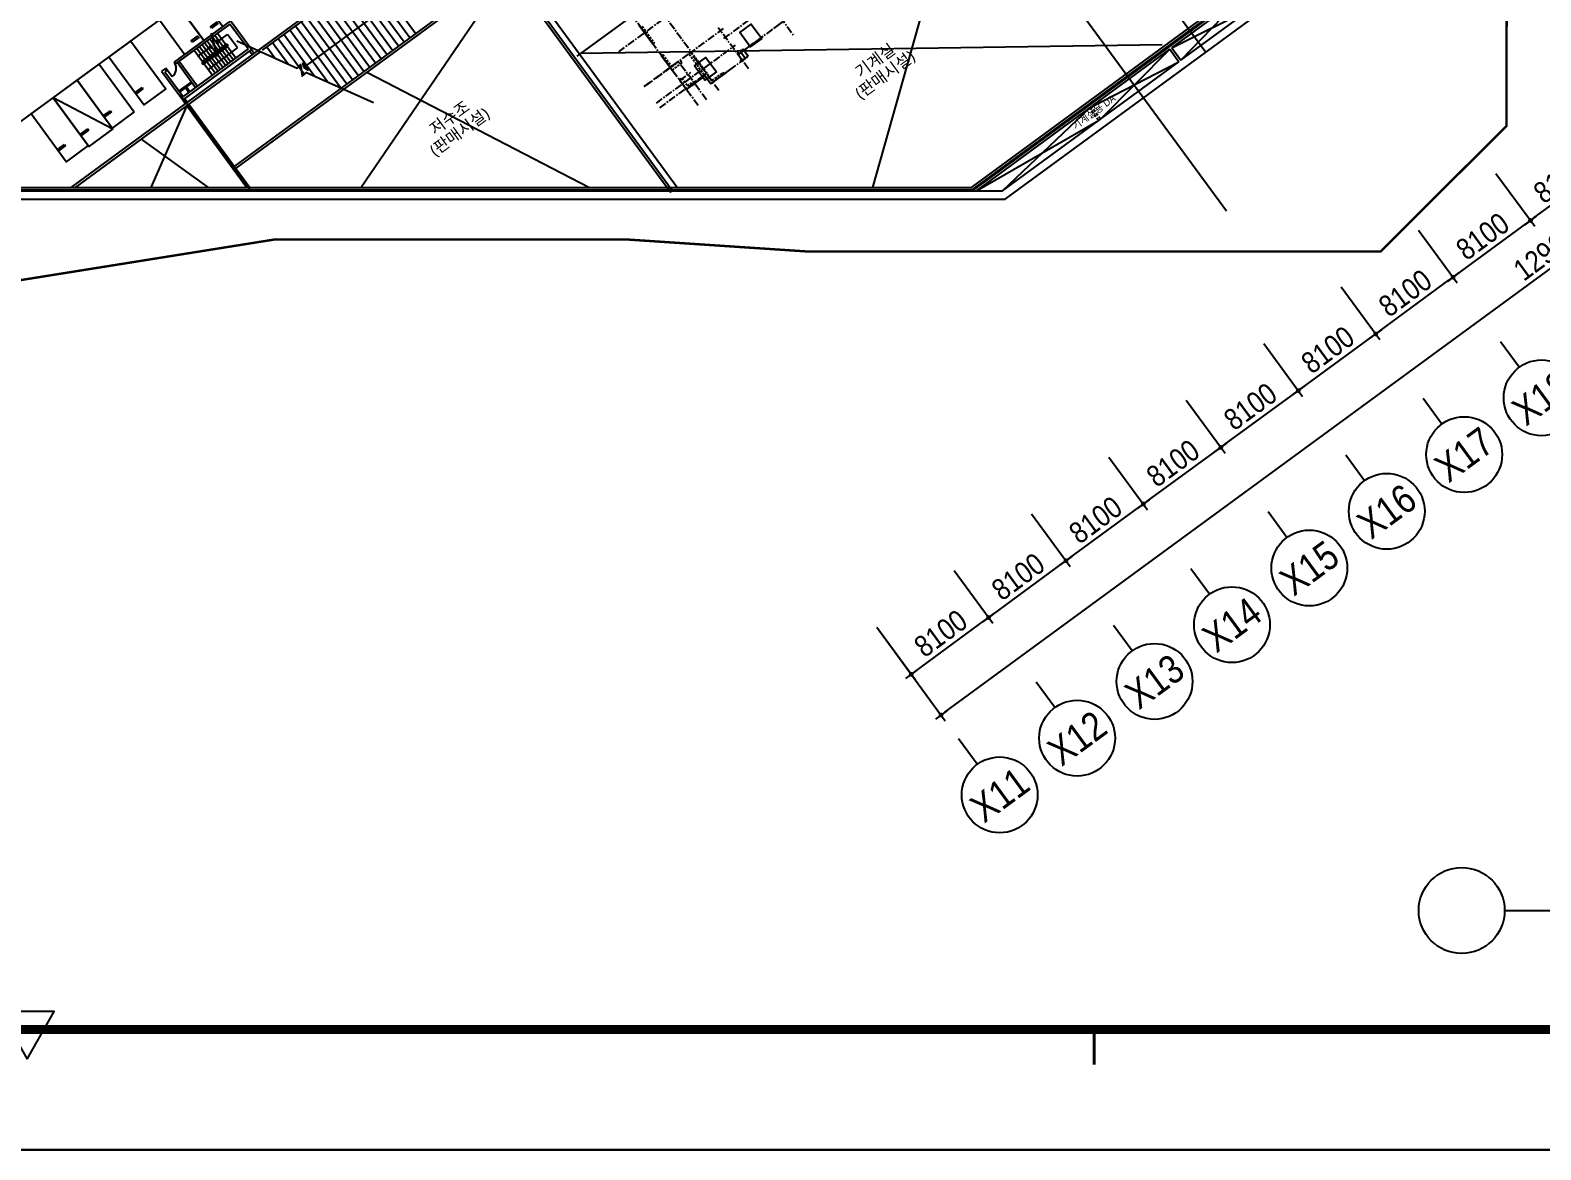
# Model space of a CAD drawing. Header units: millimetres. Extents: x 75184266 to 76346726, y -35077925 to -33679385.
# Drawn here: x 75433953 to 75561417, y -34721517 to -34626983 of the extents above; entities that cross this region are included whole.
import ezdxf
from ezdxf.enums import TextEntityAlignment as Align

# ---------------------------------------------------------------- set-up
doc = ezdxf.new("R2010")
doc.units = ezdxf.units.MM
doc.header["$LTSCALE"] = 50
doc.header["$MEASUREMENT"] = 0
doc.header["$PDMODE"] = 1
doc.header["$PDSIZE"] = -3
for name, pattern in [('CENTER', [2, 1.25, -0.25, 0.25, -0.25]), ('HIDDEN2', [0.1875, 0.125, -0.0625]), ('PHANTOM2', [1.25, 0.625, -0.125, 0.125, -0.125, 0.125, -0.125]), ('XR-지하3층$0$CENTER2', [1.125, 0.75, -0.125, 0.125, -0.125]), ('XR-지하3층$0$H', [1.3, 0.8, -0.5]), ('XR-지하3층$0$HIDDEN', [0.375, 0.25, -0.125])]:
    doc.linetypes.add(name, pattern=pattern)
doc.layers.get('0').update_dxf_attribs({"linetype": 'CONTINUOUS'})
doc.layers.get('Defpoints').update_dxf_attribs({"color": 51, "linetype": 'CONTINUOUS'})
for name, color, linetype in [('AZ-LINE', 3, 'CONTINUOUS'), ('CEN', 1, 'CENTER'), ('XR-지하3층$0$0-L-FUR', 32, 'XR-지하3층$0$CENTER2'), ('XR-지하3층$0$A-주차', 9, 'CONTINUOUS'), ('XR-지하3층$0$AA-AXIS-BUB1', 3, 'CONTINUOUS'), ('XR-지하3층$0$CON', 2, 'CONTINUOUS'), ('XR-지하3층$0$str', 4, 'CONTINUOUS'), ('XR-지하3층$0$일반주차', 8, 'CONTINUOUS'), ('XR-지하3층$0$확장형주차', 8, 'CONTINUOUS'), ('Y-TEX', 3, 'CONTINUOUS')]:
    doc.layers.add(name, color=color, linetype=linetype)
doc.layers.add('XR-기준층$0$XR-지하3층$0$DEFPOINT', color=142, linetype='CONTINUOUS', plot=False)
doc.layers.add('건축', color=8, linetype='CONTINUOUS', plot=False)
doc.styles.add('XR-지하3층$0$20110829_평면도_면적조정$0$돋움', font='')
doc.styles.add('XR-지하3층$0$돋움', font='', dxfattribs={"width": 0.9})
doc.styles.add('XR-지하3층$0$맑은고딕', font='')
doc.styles.get('XR-지하3층$0$20110829_평면도_면적조정$0$돋움').set_extended_font_data('Dotum')
doc.styles.get('XR-지하3층$0$돋움').set_extended_font_data('Dotum')
doc.styles.get('XR-지하3층$0$맑은고딕').set_extended_font_data('Malgun Gothic')
doc.dimstyles.new('XR-지하3층$0$20110829_평면도_면적조정$0$std_style', dxfattribs={"dimscale": 400, "dimtxt": 3, "dimasz": 1, "dimexe": 1.5, "dimexo": 2, "dimgap": 1, "dimtad": 1, "dimtoh": 1, "dimdec": 0, "dimzin": 0, "dimdsep": 46, "dimtxsty": 'XR-지하3층$0$돋움', "dimblk": 'XR-지하3층$0$20110829_평면도_면적조정$0$01420DDOT01', "dimblk1": 'XR-지하3층$0$20110829_평면도_면적조정$0$01420DDOT01', "dimblk2": 'XR-지하3층$0$20110829_평면도_면적조정$0$01420DDOT01', "dimcen": 2.5, "dimdle": 8, "dimclrd": 256, "dimclre": 256, "dimclrt": 256, "dimadec": 0, "dimazin": 0, "dimtfac": 1, "dimtdec": 0, "dimtix": 1, "dimtmove": 2, "dimatfit": 3, "dimldrblk": 'XR-지하3층$0$20110829_평면도_면적조정$0$_ClosedBlank', "dimfxl": 1, "dimtolj": 1, "dimtzin": 0, "dimlwd": -1, "dimlwe": -1, "dimarcsym": 0})

# ---------------------------------------------------------------- blocks, each defined once
blk = doc.blocks.new('XR-지하3층$0$일반형 주차')
at = {"layer": 'XR-지하3층$0$일반주차'}
for p, q in [((750, 3865), (0, 3865)), ((750, 3735), (750, 3865)), ((0, 3735), (750, 3735))]:
    blk.add_line(p, q, dxfattribs=at)
blk.add_lwpolyline([(2300, 5000), (0, 5000), (0, 0), (2300, 0)], close=True, dxfattribs=at)
for centre in [(238, 3800), (563, 3800)]:
    blk.add_circle(centre, 17.5, dxfattribs=at)
blk = doc.blocks.new('XR-지하3층$0$ARROWX')
blk.add_lwpolyline([(-0.2, -0.5), (-0.29, -0.46), (-0.11, 0), (-0.29, 0.46), (-0.2, 0.5), (0, 0)], close=True)
for points in [[(-0.2, 0.5), (-0.29, 0.46), (0, 0), (-0.11, 0)], [(0, 0), (-0.11, 0), (-0.2, -0.5), (-0.29, -0.46)]]:
    blk.add_solid(points)
blk = doc.blocks.new('XR-지하3층$0$확장형 주차')
at = {"layer": 'XR-지하3층$0$확장형주차', "color": 7}
for p, q in [((0, 3965), (800, 3965)), ((0, 3835), (800, 3835)), ((800, 3835), (800, 3965))]:
    blk.add_line(p, q, dxfattribs=at)
blk.add_lwpolyline([(2500, 5100), (0, 0)], dxfattribs=at)
blk.add_lwpolyline([(2500, 5091), (0, 5091), (0, -9), (2500, -9)], close=True, dxfattribs=at)
for centre in [(238, 3900), (613, 3900)]:
    blk.add_circle(centre, 17.5, dxfattribs=at)
blk = doc.blocks.new('XR-지하3층$0$A$C704D163C')
at = {"layer": 'XR-지하3층$0$0-L-FUR', "linetype": 'Continuous'}
for p, q in [((0, 0), (-222, 0, 0)), ((0, -1060, 0), (-222, -1060, 0))]:
    blk.add_line(p, q, dxfattribs=at)
at = {"layer": 'XR-지하3층$0$0-L-FUR', "linetype": 'Continuous', "extrusion": (5.41769e-10, 1.28697e-08, 1)}
for p, q in [((-200, 0, 0), (0, 0)), ((0, 0), (0, -60, 0)), ((-200, -60, 0), (-200, 0, 0)), ((-100, -60, 0), (0, -60, 0))]:
    blk.add_line(p, q, dxfattribs=at)
at = {"layer": 'XR-지하3층$0$0-L-FUR', "color": 6, "linetype": 'Continuous', "extrusion": (5.41769e-10, 1.28697e-08, 1)}
blk.add_line((-100, -60, 0), (-1000, -60, 0), dxfattribs=at)
at = {"layer": 'XR-지하3층$0$0-L-FUR', "linetype": 'Continuous', "extrusion": (5.41769e-10, -1.16938e-08, 1)}
for p, q in [((-200, -1000, 0), (-200, -1060, 0)), ((-200, -1000, 0), (0, -1000, 0)), ((-200, -1060, 0), (0, -1060, 0)), ((0, -1060, 0), (0, -1000, 0))]:
    blk.add_line(p, q, dxfattribs=at)
at = {"layer": 'XR-지하3층$0$0-L-FUR', "color": 5, "linetype": 'Continuous', "extrusion": (5.41769e-10, 1.28697e-08, 1)}
blk.add_arc((-28, -30), 973, 181.75893, 265.75034, dxfattribs=at)
blk = doc.blocks.new('XR-지하3층$0$A$C7F731663')
at = {"layer": 'XR-지하3층$0$CON', "extrusion": (2.1973e-06, 2.1976e-06, 1)}
for p, q in [((1014, 3526, 0), (-3700, 69, 0)), ((971, 3247, 0), (-3581, -92, 0)), ((2509, 1151, 0), (971, 3247, 0)), ((2788, 1108, 0), (1014, 3526, 0)), ((-3302, 113, 0), (-1765, -1984, 0)), ((-4469, -495, 0), (-4792, -732, 0)), ((-4792, -732, 0), (-3017, -3151, 0)), ((-4351, -656, 0), (-4512, -775, 0)), ((-4512, -775, 0), (-2974, -2871, 0)), ((-3464, -6, 0), (-1926, -2102, 0)), ((-2786, -2113, 0), (-2490, -2516, 0)), ((-2705, -2054, 0), (-2410, -2457, 0))]:
    blk.add_line(p, q, dxfattribs=at)
at = {"layer": 'XR-지하3층$0$CON', "extrusion": (2.75612e-06, 1.43576e-06, 1), "elevation": 0}
for points in [[(-3581, -92), (-3700, 69)], [(-4351, -656), (-4469, -495)]]:
    blk.add_lwpolyline(points, dxfattribs=at)
at = {"layer": 'XR-지하3층$0$CON', "extrusion": (2.1973e-06, 2.1976e-06, 1), "elevation": 0}
for points in [[(2788, 1108), (-3017, -3151)], [(2509, 1151), (-2974, -2871)], [(-2281, -1619), (-3329, -2388)], [(-2222, -1699), (-3270, -2468)]]:
    blk.add_lwpolyline(points, dxfattribs=at)
at = {"layer": 'XR-지하3층$0$str', "color": 252, "extrusion": (2.1973e-06, 2.1976e-06, 1)}
for p, q in [((-1686, 563, 0), (-597, 1362, 0)), ((-1601, 1360, 0), (-900, 405, 0)), ((-1383, 1520, 0), (-682, 565, 0)), ((-1336, 86, 0), (624, 1523, 0)), ((665, 1466, 0), (-1294, 29, 0)), ((-1276, 5, 0), (683, 1442, 0)), ((-1259, -19, 0), (701, 1418, 0)), ((718, 1394, 0), (-1241, -43, 0)), ((-1200, -100, 0), (760, 1337, 0)), ((-1166, 1680, 0), (-465, 724, 0)), ((-948, 1840, 0), (-247, 884, 0)), ((-730, 1999, 0), (-29, 1044, 0)), ((-512, 2159, 0), (188, 1203, 0)), ((-295, 2319, 0), (406, 1363, 0)), ((-162, 1681, 0), (777, 2370, 0)), ((-77, 2478, 0), (624, 1523, 0)), ((465, 1282, 0), (447, 1307, 0)), ((683, 1442, 0), (665, 1466, 0)), ((701, 1418, 0), (683, 1442, 0)), ((718, 1394, 0), (701, 1418, 0)), ((1461, 382, 0), (760, 1337, 0)), ((1614, 1229, 0), (777, 2370, 0)), ((-2036, 1041, 0), (-1336, 86, 0)), ((-1819, 1201, 0), (-1118, 245, 0)), ((-1276, 5, 0), (-1294, 29, 0)), ((-1259, -19, 0), (-1276, 5, 0)), ((-1059, 165, 0), (-1076, 189, 0)), ((-1023, 116, 0), (-1041, 140, 0)), ((-281, -896, 0), (-982, 60, 0)), ((-841, 324, 0), (-859, 348, 0)), ((-849, -578, 0), (1614, 1229, 0)), ((-806, 276, 0), (-823, 300, 0)), ((-63, -736, 0), (-764, 219, 0)), ((-623, 484, 0), (-641, 508, 0)), ((-588, 436, 0), (-606, 460, 0)), ((154, -576, 0), (-546, 379, 0)), ((-406, 644, 0), (-423, 668, 0)), ((-370, 595, 0), (-388, 619, 0)), ((372, -417, 0), (-329, 539, 0)), ((-188, 803, 0), (-206, 828, 0)), ((-152, 755, 0), (-170, 779, 0)), ((590, -257, 0), (-111, 699, 0)), ((30, 963, 0), (12, 987, 0)), ((65, 915, 0), (48, 939, 0)), ((808, -97, 0), (107, 858, 0)), ((248, 1123, 0), (230, 1147, 0)), ((283, 1074, 0), (265, 1099, 0)), ((1025, 62, 0), (324, 1018, 0)), ((501, 1234, 0), (483, 1258, 0)), ((1243, 222, 0), (542, 1178, 0)), ((-1259, -19, 0), (-1241, -43, 0)), ((-1200, -100, 0), (-499, -1055, 0))]:
    blk.add_line(p, q, dxfattribs=at)
at = {"layer": 'XR-지하3층$0$str', "color": 252, "extrusion": (2.19665e-06, 2.19761e-06, 1), "elevation": 0}
for points in [[(-724, 1418), (-597, 1362), (-582, 1224), (-616, 1220), (-629, 1338), (-738, 1387)], [(-178, 1819), (-162, 1681), (-35, 1625), (-22, 1656), (-130, 1705), (-144, 1822)]]:
    blk.add_lwpolyline(points, close=True, dxfattribs=at)
blk.add_lwpolyline([(-622, 2512), (-394, 1573), (-326, 1567), (-434, 1476), (-366, 1470), (-154, 518)], dxfattribs=at)
at = {"layer": 'XR-지하3층$0$str', "color": 252, "extrusion": (2.1973e-06, 2.1976e-06, 1)}
for centre in [(-1686, 563, 0), (-1686, 563, 0), (-849, -578, 0), (-849, -578, 0)]:
    blk.add_circle(centre, 30, dxfattribs=at)
at = {"layer": 'XR-지하3층$0$str', "color": 252}
blk.add_arc((692, 1430, 0), 115, 306.26019, 126.26019, dxfattribs=at)
at = {"layer": 'XR-지하3층$0$str', "color": 252, "extrusion": (2.1973e-06, 2.1976e-06, 1)}
for centre, radius, start, end in [((692, 1430, 0), 45, 306.26019, 126.26019), ((-1268, -7, 0), 115, 126.26019, 306.26019), ((-1268, -7, 0), 45, 126.26019, 306.26019)]:
    blk.add_arc(centre, radius, start, end, dxfattribs=at)
at = {"color": 3, "extrusion": (-0.000109102, -7.81947e-05, -1), "xscale": -0.9000000000216765, "yscale": 0.9000000000216768, "zscale": -0.9000000000216765, "rotation": 233.7416829207151}
blk.add_blockref('XR-지하3층$0$A$C704D163C', (4469, -495, 1), dxfattribs=at)
blk = doc.blocks.new('XR-지하3층$0$A$C73B52ADF')
at = {"layer": 'XR-지하3층$0$A-주차', "elevation": 0}
for points in [[(-2038, 2466), (-38, 2466), (-38, -1134), (-2038, -1134)], [(-1166, 2021), (-1166, 1871), (-1832, 1871), (-1832, 2021)]]:
    blk.add_lwpolyline(points, close=True, dxfattribs=at)
blk = doc.blocks.new('바탕폼')
at = {"layer": 'AZ-LINE', "ltscale": 10}
blk.add_lwpolyline([(841, 594.71), (0, 594.71), (0, 0), (841, 0)], close=True, dxfattribs=at)
at = {"layer": 'AZ-LINE', "const_width": 1.5}
blk.add_lwpolyline([(20, 574.35), (20, 20.35), (821, 20.35), (821, 574.35)], close=True, dxfattribs=at)
at = {"layer": 'AZ-LINE'}
blk.add_lwpolyline([(380.5, 15.35), (385.1, 23.36), (375.9, 23.36)], close=True, dxfattribs=at)
at = {"layer": 'AZ-LINE', "ltscale": 10, "const_width": 0.5}
blk.add_lwpolyline([(560.78, 20.42), (560.78, 14.42)], dxfattribs=at)
blk = doc.blocks.new('XR-지하3층$0$20110829_평면도_면적조정$0$01420DDOT01')
blk.add_line((-1.5, 0), (1.5, 0))
at = {"const_width": 0.5}
blk.add_lwpolyline([(-0.25, 0, 1), (0.25, 0, 1)], format="xyb", close=True, dxfattribs=at)
blk = doc.blocks.new('*D303')
at = {"layer": 'Defpoints', "color": 0, "transparency": 16777216}
for p in [(75609424, -34600115, 0), (75615333, -34608175), (75504905, -34676743, 0)]:
    blk.add_point(p, dxfattribs=at)
at = {"layer": '건축'}
for p, q in [((75609898, -34600760), (75615688, -34608658)), ((75511137, -34684566), (75615011, -34608411)), ((75505378, -34677388), (75511169, -34685287))]:
    blk.add_line(p, q, dxfattribs=at)
at = {"layer": '건축', "xscale": 400, "yscale": 400, "zscale": 400}
for p, rotation in [((75615333, -34608175), 36.24693456144445), ((75510814, -34684803), 216.2469345614445)]:
    blk.add_blockref('XR-지하3층$0$20110829_평면도_면적조정$0$01420DDOT01', p, dxfattribs=dict(at, rotation=rotation))
at = {"layer": '건축', "insert": (75562304, -34645439), "char_height": 1800, "attachment_point": 5, "rotation": 36.24693, "style": 'XR-지하3층$0$돋움'}
blk.add_mtext('\\A1;129600', dxfattribs=at)
blk = doc.blocks.new('XR-지하3층$0$20110829_평면도_면적조정$0$_ClosedBlank')
at = {"color": 0, "linetype": 'ByBlock', "lineweight": -2}
for p, q in [((-1, 0.17), (0, 0)), ((-1, 0.17), (-1, -0.17)), ((0, 0), (-1, -0.17))]:
    blk.add_line(p, q, dxfattribs=at)
blk = doc.blocks.new('*D304')
at = {"layer": 'Defpoints', "color": 0, "transparency": 16777216}
for p in [(75511438, -34671954, 0), (75504905, -34676743, 0), (75514824, -34676572)]:
    blk.add_point(p, dxfattribs=at)
at = {"layer": '건축'}
for p, q in [((75511911, -34672599), (75515178, -34677056)), ((75508614, -34681125), (75514501, -34676809)), ((75505378, -34677388), (75508646, -34681846))]:
    blk.add_line(p, q, dxfattribs=at)
at = {"layer": '건축', "xscale": 400, "yscale": 400, "zscale": 400}
for p, rotation in [((75514824, -34676572), 36.24693456144445), ((75508291, -34681362), 216.2469345614445)]:
    blk.add_blockref('XR-지하3층$0$20110829_평면도_면적조정$0$01420DDOT01', p, dxfattribs=dict(at, rotation=rotation))
at = {"layer": '건축', "insert": (75510788, -34677918), "char_height": 1800, "attachment_point": 5, "rotation": 36.24693, "style": 'XR-지하3층$0$돋움'}
blk.add_mtext('\\A1;8100', dxfattribs=at)
blk = doc.blocks.new('*D305')
at = {"layer": 'Defpoints', "color": 0, "transparency": 16777216}
for p in [(75517970, -34667165, 0), (75511438, -34671954, 0), (75521356, -34671783)]:
    blk.add_point(p, dxfattribs=at)
at = {"layer": '건축'}
for p, q in [((75518443, -34667810), (75521711, -34672267)), ((75511911, -34672599), (75515178, -34677056)), ((75515146, -34676336), (75521034, -34672020))]:
    blk.add_line(p, q, dxfattribs=at)
at = {"layer": '건축', "xscale": 400, "yscale": 400, "zscale": 400}
for p, rotation in [((75521356, -34671783), 36.24693456144445), ((75514824, -34676572), 216.2469345614445)]:
    blk.add_blockref('XR-지하3층$0$20110829_평면도_면적조정$0$01420DDOT01', p, dxfattribs=dict(at, rotation=rotation))
at = {"layer": '건축', "insert": (75517321, -34673128), "char_height": 1800, "attachment_point": 5, "rotation": 36.24693, "style": 'XR-지하3층$0$돋움'}
blk.add_mtext('\\A1;8100', dxfattribs=at)
blk = doc.blocks.new('*D306')
at = {"layer": 'Defpoints', "color": 0, "transparency": 16777216}
for p in [(75524503, -34662375, 0), (75517970, -34667165, 0), (75527889, -34666994)]:
    blk.add_point(p, dxfattribs=at)
at = {"layer": '건축'}
for p, q in [((75524976, -34663021), (75528243, -34667478)), ((75518443, -34667810), (75521711, -34672267)), ((75521679, -34671547), (75527566, -34667230))]:
    blk.add_line(p, q, dxfattribs=at)
at = {"layer": '건축', "xscale": 400, "yscale": 400, "zscale": 400}
for p, rotation in [((75527889, -34666994), 36.24693456144445), ((75521356, -34671783), 216.2469345614445)]:
    blk.add_blockref('XR-지하3층$0$20110829_평면도_면적조정$0$01420DDOT01', p, dxfattribs=dict(at, rotation=rotation))
at = {"layer": '건축', "insert": (75523853, -34668339), "char_height": 1800, "attachment_point": 5, "rotation": 36.24693, "style": 'XR-지하3층$0$돋움'}
blk.add_mtext('\\A1;8100', dxfattribs=at)
blk = doc.blocks.new('*D307')
at = {"layer": 'Defpoints', "color": 0, "transparency": 16777216}
for p in [(75531033, -34657587, 0), (75524501, -34662377, 0), (75534419, -34662206)]:
    blk.add_point(p, dxfattribs=at)
at = {"layer": '건축'}
for p, q in [((75531506, -34658233), (75534774, -34662690)), ((75528210, -34666759), (75534097, -34662442)), ((75524974, -34663022), (75528242, -34667479))]:
    blk.add_line(p, q, dxfattribs=at)
at = {"layer": '건축', "xscale": 400, "yscale": 400, "zscale": 400}
for p, rotation in [((75534419, -34662206), 36.24693456144445), ((75527887, -34666995), 216.2469345614445)]:
    blk.add_blockref('XR-지하3층$0$20110829_평면도_면적조정$0$01420DDOT01', p, dxfattribs=dict(at, rotation=rotation))
at = {"layer": '건축', "insert": (75530384, -34663551), "char_height": 1800, "attachment_point": 5, "rotation": 36.24693, "style": 'XR-지하3층$0$돋움'}
blk.add_mtext('\\A1;8100', dxfattribs=at)
blk = doc.blocks.new('*D308')
at = {"layer": 'Defpoints', "color": 0, "transparency": 16777216}
for p in [(75537566, -34652798, 0), (75531033, -34657587, 0), (75540952, -34657417)]:
    blk.add_point(p, dxfattribs=at)
at = {"layer": '건축'}
for p, q in [((75538039, -34653443), (75541307, -34657901)), ((75534742, -34661969), (75540629, -34657653)), ((75531506, -34658233), (75534774, -34662690))]:
    blk.add_line(p, q, dxfattribs=at)
at = {"layer": '건축', "xscale": 400, "yscale": 400, "zscale": 400}
for p, rotation in [((75540952, -34657417), 36.24693456144445), ((75534419, -34662206), 216.2469345614445)]:
    blk.add_blockref('XR-지하3층$0$20110829_평면도_면적조정$0$01420DDOT01', p, dxfattribs=dict(at, rotation=rotation))
at = {"layer": '건축', "insert": (75536916, -34658762), "char_height": 1800, "attachment_point": 5, "rotation": 36.24693, "style": 'XR-지하3층$0$돋움'}
blk.add_mtext('\\A1;8100', dxfattribs=at)
blk = doc.blocks.new('*D309')
at = {"layer": 'Defpoints', "color": 0, "transparency": 16777216}
for p in [(75544098, -34648009, 0), (75537566, -34652798, 0), (75547484, -34652627)]:
    blk.add_point(p, dxfattribs=at)
at = {"layer": '건축'}
for p, q in [((75544571, -34648654), (75547839, -34653111)), ((75538039, -34653443), (75541307, -34657901)), ((75541274, -34657180), (75547162, -34652864))]:
    blk.add_line(p, q, dxfattribs=at)
at = {"layer": '건축', "xscale": 400, "yscale": 400, "zscale": 400}
for p, rotation in [((75547484, -34652627), 36.24693456144445), ((75540952, -34657417), 216.2469345614445)]:
    blk.add_blockref('XR-지하3층$0$20110829_평면도_면적조정$0$01420DDOT01', p, dxfattribs=dict(at, rotation=rotation))
at = {"layer": '건축', "insert": (75543449, -34653973), "char_height": 1800, "attachment_point": 5, "rotation": 36.24693, "style": 'XR-지하3층$0$돋움'}
blk.add_mtext('\\A1;8100', dxfattribs=at)
blk = doc.blocks.new('*D310')
at = {"layer": 'Defpoints', "color": 0, "transparency": 16777216}
for p in [(75550631, -34643220, 0), (75544098, -34648009, 0), (75554017, -34647838)]:
    blk.add_point(p, dxfattribs=at)
at = {"layer": '건축'}
for p, q in [((75551104, -34643865), (75554372, -34648322)), ((75544571, -34648654), (75547839, -34653111)), ((75547807, -34652391), (75553694, -34648075))]:
    blk.add_line(p, q, dxfattribs=at)
at = {"layer": '건축', "xscale": 400, "yscale": 400, "zscale": 400}
for p, rotation in [((75554017, -34647838), 36.24693456144445), ((75547484, -34652627), 216.2469345614445)]:
    blk.add_blockref('XR-지하3층$0$20110829_평면도_면적조정$0$01420DDOT01', p, dxfattribs=dict(at, rotation=rotation))
at = {"layer": '건축', "insert": (75549981, -34649183), "char_height": 1800, "attachment_point": 5, "rotation": 36.24693, "style": 'XR-지하3층$0$돋움'}
blk.add_mtext('\\A1;8100', dxfattribs=at)
blk = doc.blocks.new('*D311')
at = {"layer": 'Defpoints', "color": 0, "transparency": 16777216}
for p in [(75557163, -34638430, 0), (75550631, -34643220, 0), (75560549, -34643049)]:
    blk.add_point(p, dxfattribs=at)
at = {"layer": '건축'}
for p, q in [((75557636, -34639076), (75560904, -34643533)), ((75554339, -34647602), (75560227, -34643285)), ((75551104, -34643865), (75554372, -34648322))]:
    blk.add_line(p, q, dxfattribs=at)
at = {"layer": '건축', "xscale": 400, "yscale": 400, "zscale": 400}
for p, rotation in [((75560549, -34643049), 36.24693456144445), ((75554017, -34647838), 216.2469345614445)]:
    blk.add_blockref('XR-지하3층$0$20110829_평면도_면적조정$0$01420DDOT01', p, dxfattribs=dict(at, rotation=rotation))
at = {"layer": '건축', "insert": (75556514, -34644394), "char_height": 1800, "attachment_point": 5, "rotation": 36.24693, "style": 'XR-지하3층$0$돋움'}
blk.add_mtext('\\A1;8100', dxfattribs=at)
blk = doc.blocks.new('*D312')
at = {"layer": 'Defpoints', "color": 0, "transparency": 16777216}
for p in [(75563696, -34633641, 0), (75557163, -34638430, 0), (75567082, -34638260)]:
    blk.add_point(p, dxfattribs=at)
at = {"layer": '건축'}
for p, q in [((75564169, -34634286), (75567436, -34638743)), ((75560872, -34642812), (75566759, -34638496)), ((75557636, -34639076), (75560904, -34643533))]:
    blk.add_line(p, q, dxfattribs=at)
at = {"layer": '건축', "xscale": 400, "yscale": 400, "zscale": 400}
for p, rotation in [((75567082, -34638260), 36.24693456144445), ((75560549, -34643049), 216.2469345614445)]:
    blk.add_blockref('XR-지하3층$0$20110829_평면도_면적조정$0$01420DDOT01', p, dxfattribs=dict(at, rotation=rotation))
at = {"layer": '건축', "insert": (75563046, -34639605), "char_height": 1800, "attachment_point": 5, "rotation": 36.24693, "style": 'XR-지하3층$0$돋움'}
blk.add_mtext('\\A1;8100', dxfattribs=at)
blk = doc.blocks.new('XR-지하3층$0$기둥 0620')
at = {"layer": 'XR-지하3층$0$CON', "ltscale": 0.5}
blk.add_lwpolyline([(-600, 0), (600, 0), (600, 1500), (-600, 1500)], close=True, dxfattribs=at)

msp = doc.modelspace()

# ---------------------------------------------------------------- linework, layer by layer
at = {"layer": 'CEN', "ltscale": 10}
for p, q in [((75489542.5, -34615385), (75498385, -34627444.4)), ((75483608.9, -34628805.8), (75490242.7, -34623941.6)), ((75487346.1, -34625555), (75489744.9, -34628826.5)), ((75492485.8, -34627697.2), (75496442.8, -34624795.7)), ((75493680.7, -34629053.1), (75499584.4, -34624724.2)), ((75489547.3, -34628971.4), (75492451, -34626842.3)), ((75494558.4, -34630250.2), (75492016.3, -34626783.2)), ((75486787.3, -34633140.4), (75493474, -34628237.4)), ((75485764.3, -34631745.3), (75489527.1, -34628986.2)), ((75488051.4, -34630068.3), (75485764.3, -34631745.3)), ((75487074.1, -34633531.6), (75491131.3, -34630556.6)), ((75488763.9, -34631226.1), (75489708.6, -34630533.4))]:
    msp.add_line(p, q, dxfattribs=at)
for points in [[(75490324.6, -34633354.6), (75481482.2, -34621295.3)], [(75491010.1, -34632852), (75488648.1, -34629630.7)], [(75492050.4, -34632089.2), (75489688.4, -34628867.9)], [(75491386, -34631504.4), (75494309.4, -34629360.9)], [(75493942.8, -34628860.9), (75494309.4, -34629360.9)]]:
    msp.add_lwpolyline(points, dxfattribs=at)
at = {"layer": 'XR-기준층$0$XR-지하3층$0$DEFPOINT', "ltscale": 0.5}
for points in [[(75663664.6, -34721516.7), (75243664.6, -34721516.7), (75243664.6, -34424516.7), (75663664.6, -34424516.7)], [(75663666.7, -34721516.7), (75243666.7, -34721516.7), (75243666.7, -34424516.7), (75663666.7, -34424516.7)]]:
    msp.add_lwpolyline(points, close=True, dxfattribs=at)
at = {"layer": 'XR-지하3층$0$AA-AXIS-BUB1'}
msp.add_circle((75515760.9, -34691550.2), 3200, dxfattribs=at)
at = {"layer": 'Y-TEX', "color": 0}
msp.add_lwpolyline([(75558366.9, -34701312.2), (75609004.4, -34701312.2)], dxfattribs=at)
msp.add_circle((75554741, -34701312.2), 3625.9, dxfattribs=at)
at = {"layer": '건축'}
for p, q in [((75432539.2, -34635153.7), (75491544.2, -34591894.3)), ((75559594.4, -34655445.9), (75558017.7, -34653295.3)), ((75553062, -34660235.1), (75551485.3, -34658084.5)), ((75546529.5, -34665024.4), (75544952.8, -34662873.8)), ((75539997.1, -34669813.7), (75538420.4, -34667663.1)), ((75533466.2, -34674601.7), (75531889.5, -34672451.1)), ((75526933.8, -34679391), (75525357, -34677240.4)), ((75520401.3, -34684180.3), (75518824.6, -34682029.7)), ((75513868.8, -34688969.5), (75512292.1, -34686818.9))]:
    msp.add_line(p, q, dxfattribs=at)
at = {"layer": '건축', "ltscale": 0.5}
for p, q in [((75513760, -34602396.4), (75533153.6, -34628848.9)), ((75515121.7, -34604422.9), (75505038.8, -34640253.4)), ((75513369.3, -34640253.8), (75542240.3, -34619087.1)), ((75513434.8, -34640453.8), (75542519.8, -34619130.2)), ((75474687, -34621488.6), (75461876.4, -34640253.4, 0)), ((75474203.1, -34621843.3), (75488020.7, -34640690.3)), ((75474364.4, -34621725.1), (75488182, -34640572)), ((75536340.8, -34624032.3, 0.1), (75531046.1, -34629526)), ((75530271.9, -34628481.7), (75537109.5, -34625080.7)), ((75480376.9, -34628911.2), (75529470, -34628197, 0)), ((75523499.5, -34633446.9), (75530884.8, -34629644.3)), ((75530116.2, -34628595.9), (75524268.1, -34634495.3)), ((75462350.3, -34630533.2), (75481132.2, -34640253.4)), ((75447174.6, -34633351.5, 0), (75444124.5, -34640253.4, 0)), ((75513805.7, -34640553.8), (75524106.8, -34634613.6)), ((75523338.2, -34633565.1), (75516004.4, -34640553.8)), ((75443322.8, -34636175.4), (75448968.9, -34640253.4, 0)), ((75357672.9, -34640253.6), (75513369.3, -34640253.8)), ((75357819.5, -34640453.6), (75513434.8, -34640453.8))]:
    msp.add_line(p, q, dxfattribs=at)
at = {"layer": '건축', "ltscale": 100}
for p, q in [((75498327.4, -34603908.7), (75451179.2, -34638475.3)), ((75498607, -34603951.7), (75451297.4, -34638636.6)), ((75512674.7, -34605288.5), (75480081, -34629184.1)), ((75474649.4, -34621268.2), (75488611.7, -34640312.5)), ((75437422.3, -34640253.4), (75453264, -34628639.1)), ((75437760.6, -34640253.4), (75453382.2, -34628800.4)), ((75452462.4, -34628724.9, 0), (75452701.7, -34629051.3, 0)), ((75452623.7, -34628606.6, 0), (75452863, -34628933.1, 0)), ((75446619.4, -34632425, 0), (75452578.7, -34640553.4, 0)), ((75446818.2, -34632865.3, 0), (75447057.5, -34633191.7, 0)), ((75446979.4, -34632747, 0), (75447218.8, -34633073.4, 0)), ((75447174.6, -34633351.5, 0), (75452234.7, -34640253.4, 0)), ((75447335.9, -34633233.2, 0), (75452482.7, -34640253.4, 0))]:
    msp.add_line(p, q, dxfattribs=at)
at = {"layer": '건축', "ltscale": 1000}
for p, q in [((75453264, -34628639.1), (75476719.2, -34611442.9)), ((75453543.5, -34628682.2), (75476837.5, -34611604.2)), ((75513467.5, -34640553.8), (75542659.6, -34619151.7)), ((75530277.5, -34628477.6), (75542777.8, -34619313)), ((75516233.5, -34641253.8), (75544524.9, -34620512)), ((75531046.1, -34629526), (75543546.5, -34620361.4)), ((75465015.4, -34628335.2), (75461170.3, -34623090.6)), ((75465499.3, -34627980.5), (75461654.2, -34622735.8)), ((75465983.2, -34627625.7), (75462138.1, -34622381.1)), ((75466467, -34627271), (75462621.9, -34622026.3)), ((75463079.8, -34629754.3), (75459234.7, -34624509.6)), ((75463563.7, -34629399.5), (75459718.6, -34624154.9)), ((75464047.6, -34629044.8), (75460202.5, -34623800.1)), ((75464531.5, -34628690), (75460686.4, -34623445.3)), ((75461628.2, -34630818.6), (75457783.1, -34625573.9)), ((75462112.1, -34630463.8), (75458267, -34625219.1)), ((75462596, -34630109), (75458750.9, -34624864.4)), ((75459035.3, -34631341), (75455847.5, -34626992.9)), ((75460176.5, -34631882.8), (75456331.4, -34626638.2)), ((75460660.4, -34631528.1), (75456815.3, -34626283.4)), ((75461144.3, -34631173.3), (75457299.2, -34625928.7)), ((75455699.5, -34629835.3), (75454395.9, -34628057.2)), ((75457079.3, -34630702.6), (75454879.8, -34627702.5)), ((75457923.4, -34630839.1), (75455363.7, -34627347.7)), ((75454587.5, -34629333.4), (75453912, -34628412)), ((75513805.7, -34640553.8), (75530116.2, -34628595.9)), ((75516004.4, -34640553.8), (75530884.8, -34629644.3)), ((75530116.2, -34628595.9), (75530884.8, -34629644.3)), ((75530277.5, -34628477.6), (75531046.1, -34629526)), ((75342470.4, -34640553.5), (75516004.4, -34640553.8)), ((75513957.2, -34640553.4), (75516005, -34640553.4)), ((75513957.2, -34640553.4), (75516005, -34640553.4)), ((75342115.6, -34641253.5), (75516233.5, -34641253.8))]:
    msp.add_line(p, q, dxfattribs=at)
at = {"layer": '건축', "linetype": 'HIDDEN2', "ltscale": 30}
for p, q in [((75485313.6, -34626520.5), (75486496.2, -34628133.4, 0)), ((75485582.3, -34626633.4), (75486617.2, -34628044.7, 0)), ((75486496.2, -34628133.4, 0), (75486617.2, -34628044.7, 0)), ((75487217.6, -34629117.2, 0), (75487338.6, -34629028.5, 0)), ((75487217.6, -34629117.2, 0), (75488128.2, -34630359.2)), ((75487338.6, -34629028.5, 0), (75488101.4, -34630068.9)), ((75488101.4, -34630068.9), (75488811, -34629548.5)), ((75488811, -34629548.5), (75488958.9, -34629750.1)), ((75489553, -34629004.5), (75489754.6, -34628856.6)), ((75489553, -34629004.5), (75491386, -34631504.4)), ((75489754.6, -34628856.6), (75491499, -34631235.6)), ((75493616.2, -34628914.4), (75494092, -34628565.5)), ((75493616.2, -34628914.4), (75493982.8, -34629414.4)), ((75493877.9, -34629491.2), (75493982.8, -34629414.4)), ((75493877.9, -34629491.2), (75493966.6, -34629612.2)), ((75493966.6, -34629612.2), (75493877.9, -34629491.2)), ((75493966.6, -34629612.2), (75494547.3, -34629186.5)), ((75494092, -34628565.5), (75494547.3, -34629186.5)), ((75488128.2, -34630359.2), (75488958.9, -34629750.1)), ((75490815.4, -34630726.2), (75490904.1, -34630847.2)), ((75491386, -34631504.4), (75492498.9, -34630688.4)), ((75491499, -34631235.6), (75492410.2, -34630567.4)), ((75492410.2, -34630567.4), (75492498.9, -34630688.4)), ((75492498.9, -34630688.4), (75492410.2, -34630567.4)), ((75488731.4, -34631181.7), (75488933, -34631033.9)), ((75488731.4, -34631181.7), (75489331.6, -34632000.3)), ((75488933, -34631033.9), (75489414.9, -34631691.1)), ((75489331.6, -34632000.3), (75490081.6, -34631450.3)), ((75489414.9, -34631691.1), (75489963.3, -34631289)), ((75489963.3, -34631289), (75490081.6, -34631450.3))]:
    msp.add_line(p, q, dxfattribs=at)
at = {"layer": '건축', "linetype": 'XR-지하3층$0$HIDDEN', "ltscale": 20}
for p, q in [((75524268.1, -34634495.3), (75523499.5, -34633446.9)), ((75524106.8, -34634613.6), (75523338.2, -34633565.1))]:
    msp.add_line(p, q, dxfattribs=at)
at = {"layer": '건축', "linetype": 'PHANTOM2', "ltscale": 50, "const_width": 200}
msp.add_lwpolyline([(75558572.6, -34605145.4), (75561597.6, -34590145.4), (75561659.5, -34553000), (75564717.9, -34517999.9), (75564749.8, -34498884.2), (75475183.7, -34492234.7), (75349445.8, -34482899.8, -0.11511755), (75301447.5, -34507814.4), (75295098.5, -34515540.4), (75291581.4, -34641500.4), (75298553.1, -34648669.4), (75429499.8, -34648668.1), (75454491.8, -34644667.8), (75484498.1, -34644667.5), (75499504.9, -34645667.4), (75547907.3, -34645666.1), (75558522.6, -34635068.3)], format="xyb", close=True, dxfattribs=at)
at = {"layer": '건축'}
msp.add_lwpolyline([(75405276.9, -34489566.3), (75448341.7, -34548305.9), (75437440.5, -34556298), (75442666.2, -34563425.7), (75410966.7, -34586666.1), (75425132.9, -34605988.5), (75479241.4, -34566318.9), (75534889.6, -34642222)], dxfattribs=at)
at = {"layer": '건축', "ltscale": 0.5}
for points in [[(75457045.7, -34630144.4), (75496405.8, -34601287.6)], [(75451374.1, -34627882.9), (75456469.6, -34630182.9), (75456770.3, -34629883.6), (75456900.8, -34630856.7), (75457265.3, -34630542), (75462911.7, -34633090.7)]]:
    msp.add_lwpolyline(points, dxfattribs=at)
at = {"layer": '건축', "linetype": 'XR-지하3층$0$H', "ltscale": 50}
msp.add_lwpolyline([(75485313.6, -34626520.5), (75489331.6, -34632000.3), (75490904.1, -34630847.2), (75491386, -34631504.4), (75494547.3, -34629186.5), (75494180.7, -34628686.5), (75499333.8, -34624907.9)], dxfattribs=at)
at = {"layer": '건축'}
for centre in [(75561486.5, -34658026.6), (75554954, -34662815.9), (75548421.6, -34667605.1), (75541889.1, -34672394.4), (75535358.3, -34677182.5), (75528825.8, -34681971.7), (75522293.4, -34686761)]:
    msp.add_circle(centre, 3200, dxfattribs=at)

# ---------------------------------------------------------------- block references
at = {"layer": 'AZ-LINE', "xscale": 499.40546941707, "yscale": 499.40546941707, "zscale": 499.40546941707}
msp.add_blockref('바탕폼', (75243664.6, -34721516.7), dxfattribs=at)
at = {"layer": '건축', "rotation": 216.2476159917898}
for p in [(75447108.1, -34625879.1, 0), (75445495.2, -34627061.6, 0)]:
    msp.add_blockref('XR-지하3층$0$A$C73B52ADF', p, dxfattribs=at)
at = {"layer": '건축', "ltscale": 0.5}
msp.add_blockref('XR-지하3층$0$A$C7F731663', (75449835.2, -34629714.4), dxfattribs=at)
at = {"layer": '건축', "extrusion": (0, 0, -1), "zscale": -1, "rotation": 323.7485243019598}
for p in [(-75495194.4, -34628042.8), (-75491369.9, -34630847.1)]:
    msp.add_blockref('XR-지하3층$0$기둥 0620', p, dxfattribs=at)
at = {"layer": '건축', "xscale": -1}
for name, p, rotation in [('XR-지하3층$0$일반형 주차', (75440574.4, -34629262.7), 216.2469364372141), ('XR-지하3층$0$일반형 주차', (75437913, -34631213.9), 216.2469333634046), ('XR-지하3층$0$확장형 주차', (75435896.8, -34632692), 216.2469364372141), ('XR-지하3층$0$일반형 주차', (75434042, -34634051.9), 216.2469364372141)]:
    msp.add_blockref(name, p, dxfattribs=dict(at, rotation=rotation))
at = {"layer": '건축', "xscale": 756.0000000038282, "yscale": 756.0000000038282, "zscale": 756.0000000038282, "rotation": 216.2469336133421}
msp.add_blockref('XR-지하3층$0$ARROWX', (75457045.7, -34630144.4), dxfattribs=at)

# ---------------------------------------------------------------- texts
at = {"layer": '건축', "style": 'XR-지하3층$0$맑은고딕'}
for s, p in [('기계실', (75505220.6, -34629526.8)), ('(판매시설)', (75506102, -34630770.5)), ('저수조', (75469320.2, -34634354.8)), ('(판매시설)', (75470201.6, -34635598.4))]:
    msp.add_text(s, height=1000, rotation=36.246934, dxfattribs=at).set_placement(p, align=Align.MIDDLE)
at = {"layer": '건축', "ltscale": 0.5, "style": 'XR-지하3층$0$맑은고딕'}
msp.add_text('기계실용 DA', height=600, rotation=36.246934, dxfattribs=at).set_placement((75523695, -34633894.1, 0), align=Align.MIDDLE_CENTER)
at = {"layer": '건축', "style": 'XR-지하3층$0$20110829_평면도_면적조정$0$돋움', "width": 0.9}
for s, p in [('X18', (75561484.6, -34658024)), ('X17', (75554952.1, -34662813.2)), ('X16', (75548419.6, -34667602.5)), ('X15', (75541887.2, -34672391.8)), ('X14', (75535356.3, -34677179.8)), ('X13', (75528823.9, -34681969.1)), ('X12', (75522291.4, -34686758.4)), ('X11', (75515759, -34691547.6))]:
    msp.add_text(s, height=2400, rotation=36.246935, dxfattribs=at).set_placement(p, align=Align.MIDDLE_CENTER)

# ---------------------------------------------------------------- dimensions: what is measured, and where the dimension line sits
at = {"layer": '건축'}
for base, p1, p2, picture, middle in [((75615333.3, -34608174.6), (75504905.2, -34676743.2, 0), (75609424.5, -34600115.1, 0), '*D303', (75562304.3, -34645439.3)), ((75567081.7, -34638259.6), (75557163.2, -34638430.4, 0), (75563695.7, -34633641.1, 0), '*D312', (75563046.1, -34639604.8)), ((75560549.3, -34643048.9), (75550630.8, -34643219.6, 0), (75557163.2, -34638430.4, 0), '*D311', (75556513.7, -34644394.1)), ((75554016.8, -34647838.1), (75544098.3, -34648008.9, 0), (75550630.8, -34643219.6, 0), '*D310', (75549981.2, -34649183.4)), ((75547484.4, -34652627.4), (75537565.8, -34652798.1, 0), (75544098.3, -34648008.9, 0), '*D309', (75543448.8, -34653972.6)), ((75540951.9, -34657416.6), (75531033.4, -34657587.4, 0), (75537565.8, -34652798.1, 0), '*D308', (75536916.3, -34658761.9)), ((75534419.4, -34662205.9), (75524500.9, -34662376.6, 0), (75531033.4, -34657587.4, 0), '*D307', (75530383.9, -34663551.1)), ((75527888.6, -34666994), (75517970.1, -34667164.7, 0), (75524502.5, -34662375.5, 0), '*D306', (75523853, -34668339.2)), ((75521356.1, -34671783.2), (75511437.6, -34671954, 0), (75517970.1, -34667164.7, 0), '*D305', (75517320.5, -34673128.5)), ((75514823.7, -34676572.5), (75504905.2, -34676743.2, 0), (75511437.6, -34671954, 0), '*D304', (75510788.1, -34677917.7))]:
    dim = msp.add_linear_dim(base=base, p1=p1, p2=p2, angle=36.246935, dimstyle='XR-지하3층$0$20110829_평면도_면적조정$0$std_style', override={"dimtxt": 4.5}, dxfattribs=at)
    dim.commit()
    dim.dimension.update_dxf_attribs({"geometry": picture, "text_midpoint": middle})

doc.saveas('drawing.dxf')
